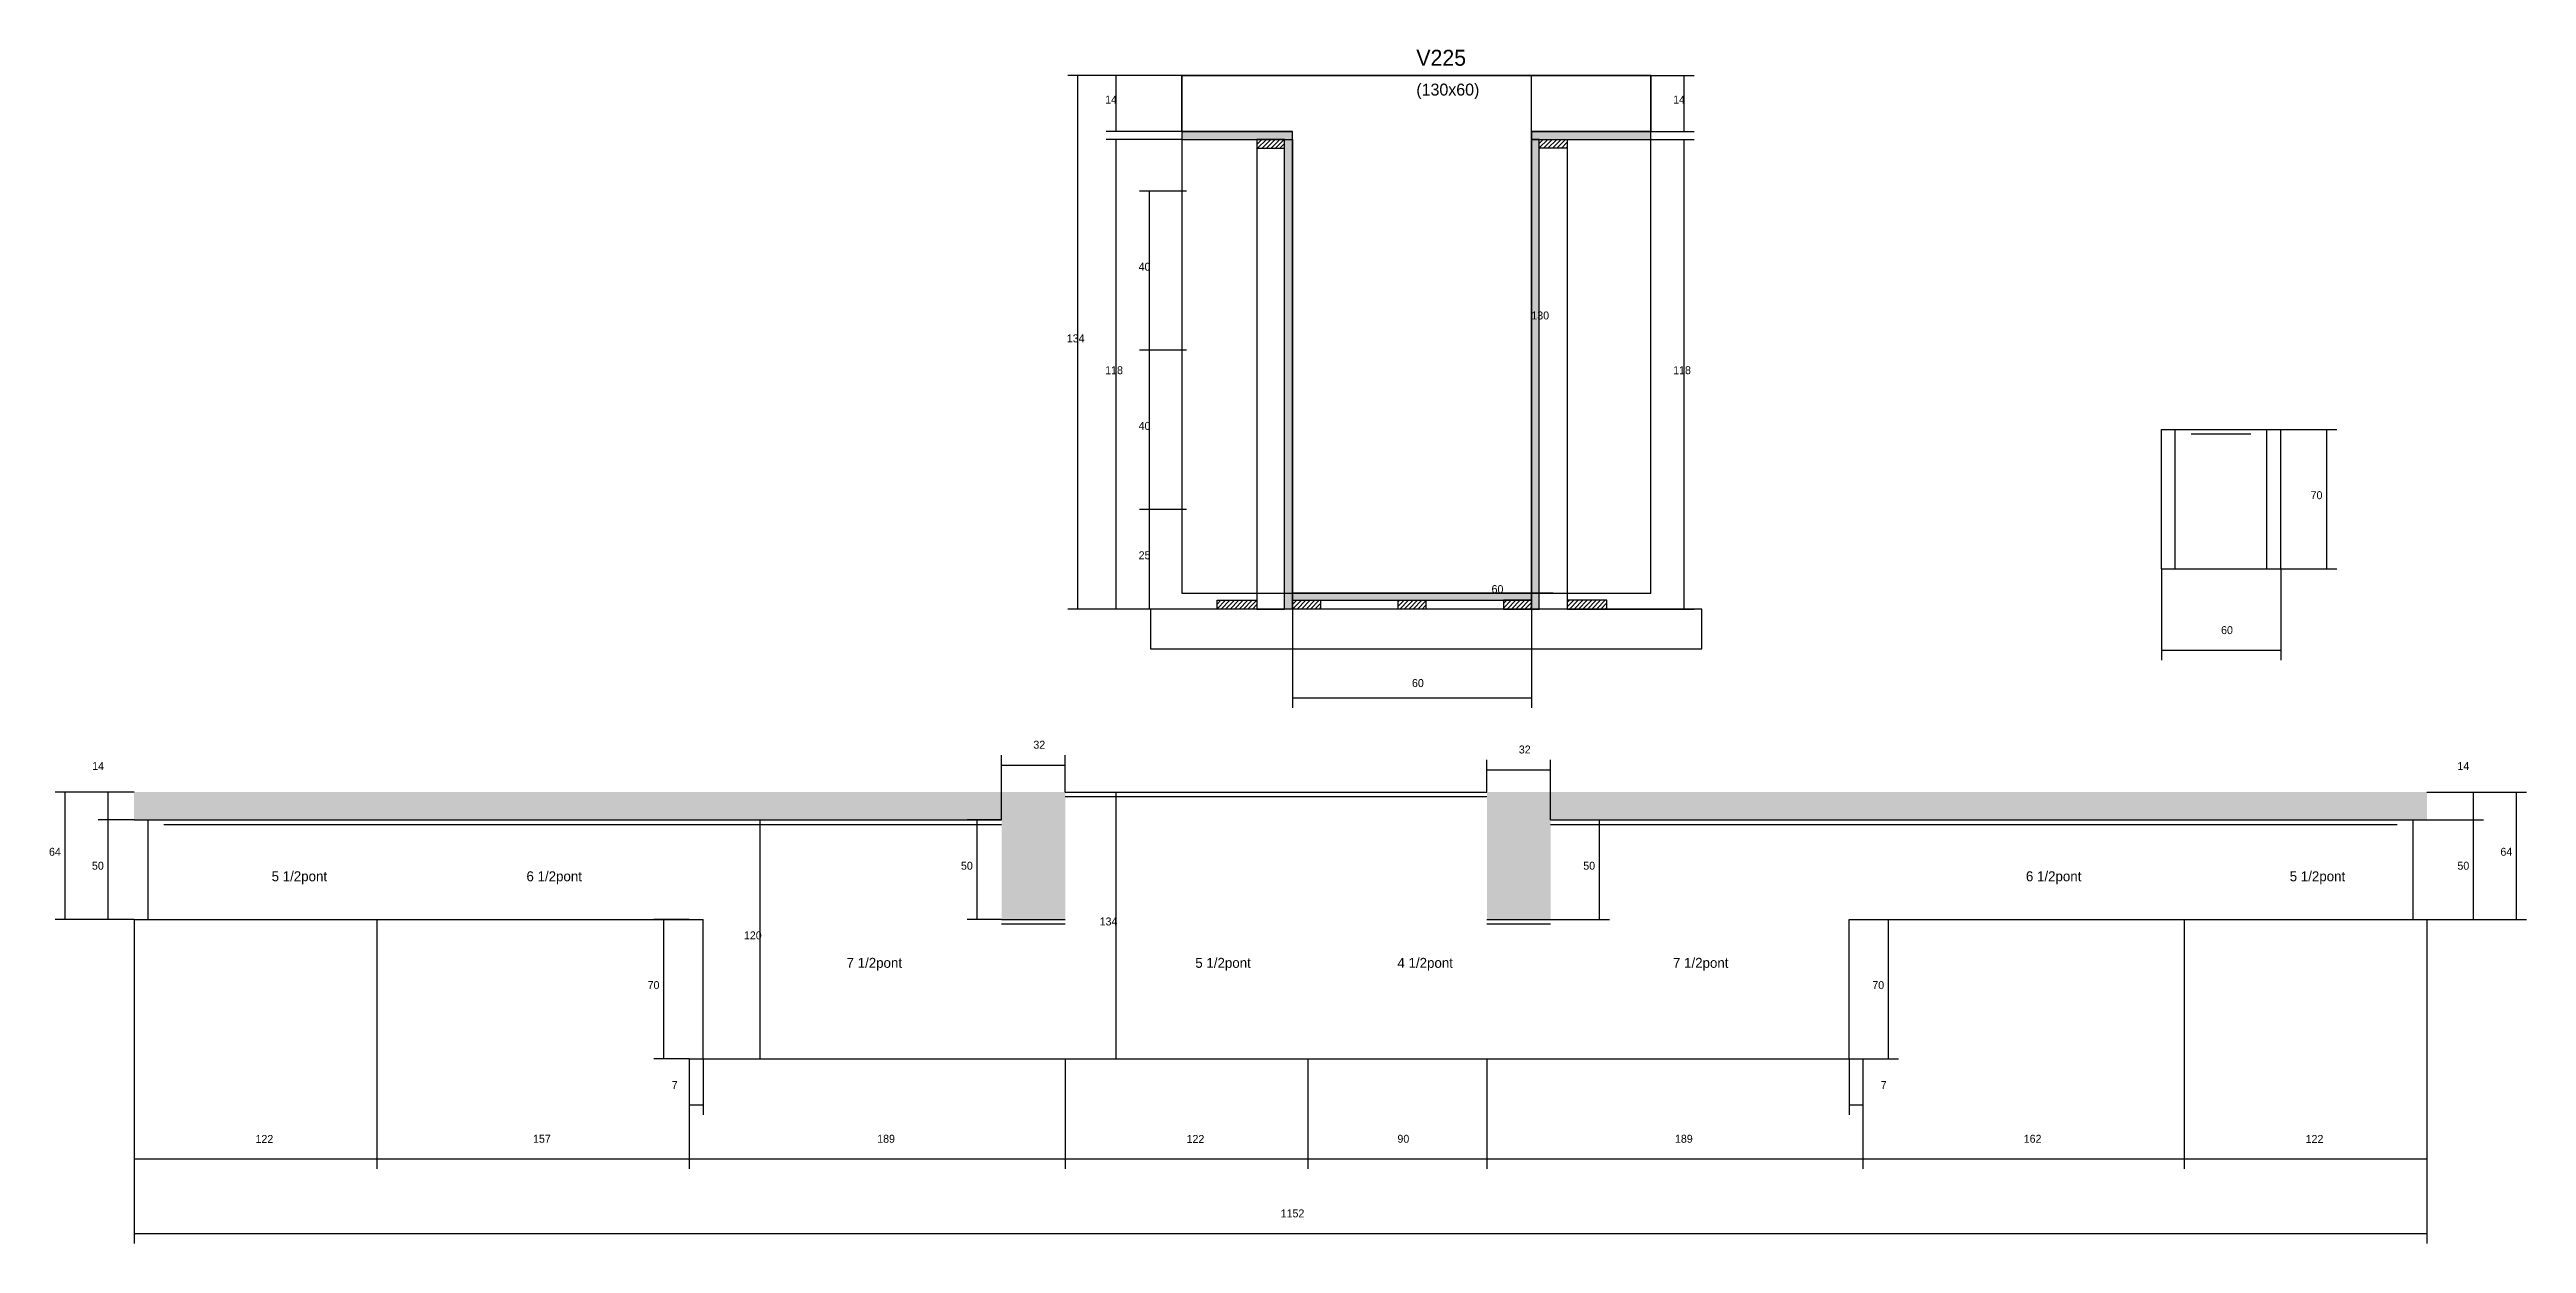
# Model space of a CAD drawing. Header units: metres. Extents: x 4461 to 6474, y 5115 to 5728.
# Drawn here: x 4461 to 5706, y 5115 to 5715 of the extents above; entities that cross this region are included whole.
import ezdxf

# ---------------------------------------------------------------- set-up
doc = ezdxf.new("R2010")
doc.units = ezdxf.units.M
for name, color, linetype in [('CONCRETO', 251, 'Continuous'), ('COTA', 4, 'Continuous'), ('Cota Seção (2x)', 4, 'Continuous'), ('Hachura', 253, 'Continuous'), ('Madeira', 126, 'Continuous'), ('NOMENCLATURA', 7, 'Continuous'), ('Painéis', 200, 'Continuous'), ('SARR_2.2x7', 40, 'Continuous'), ('Texto Seção', 7, 'Continuous')]:
    doc.layers.add(name, color=color, linetype=linetype)

msp = doc.modelspace()

# ---------------------------------------------------------------- hatches: boundary and pattern name
at = {"layer": 'COTA'}
h = msp.add_hatch(dxfattribs=at)
h.set_pattern_fill('AR-CONC', scale=0.03)
h.paths.add_polyline_path([(4503.2, 5327.5), (4939.2, 5327.5), (4939.2, 5327.5), (4939.2, 5277.5), (4939.2, 5277.5), (4971.2, 5277.5), (4971.2, 5277.5), (4971.2, 5341.5), (4971.2, 5341.5), (4503.2, 5341.5), (4503.2, 5341.5), (4503.2, 5327.5)])
h = msp.add_hatch(dxfattribs=at)
h.set_pattern_fill('AR-CONC', scale=0.03)
h.paths.add_polyline_path([(5655.7, 5327.5), (5215.2, 5327.5), (5215.2, 5327.5), (5215.2, 5277.5), (5215.2, 5277.5), (5183.2, 5277.5), (5183.2, 5277.5), (5183.2, 5341.5), (5183.2, 5341.5), (5655.7, 5341.5), (5655.7, 5341.5), (5655.7, 5327.5)])
at = {"layer": 'Hachura'}
h = msp.add_hatch(color=8, dxfattribs=at)
h.dxf.hatch_style = 1
h.paths.add_polyline_path([(5085.5, 5669.5), (5085.5, 5673.5), (5085.5, 5673.5), (5029.9, 5673.5), (5029.9, 5673.5), (5029.9, 5669.5), (5029.9, 5669.5), (5085.5, 5669.5)])
h = msp.add_hatch(dxfattribs=at)
h.set_pattern_fill('ANSI31', scale=0.5)
h.paths.add_polyline_path([(5081.5, 5665.1), (5081.5, 5669.5), (5081.5, 5669.5), (5067.5, 5669.5), (5067.5, 5669.5), (5067.5, 5665.1), (5067.5, 5665.1), (5081.5, 5665.1)])
h = msp.add_hatch(color=8, dxfattribs=at)
h.dxf.hatch_style = 1
h.paths.add_polyline_path([(5081.5, 5669.5), (5085.5, 5669.5), (5085.5, 5669.5), (5085.5, 5433.5), (5085.5, 5433.5), (5081.5, 5433.5), (5081.5, 5433.5), (5081.5, 5669.5)])
h = msp.add_hatch(color=8, dxfattribs=at)
h.dxf.hatch_style = 1
h.paths.add_polyline_path([(5265.5, 5669.5), (5265.5, 5673.5), (5265.5, 5673.5), (5205.5, 5673.5), (5205.5, 5673.5), (5205.5, 5669.5), (5205.5, 5669.5), (5265.5, 5669.5)])
h = msp.add_hatch(color=8, dxfattribs=at)
h.dxf.hatch_style = 1
h.paths.add_polyline_path([(5209.5, 5669.5), (5205.5, 5669.5), (5205.5, 5669.5), (5205.5, 5433.5), (5205.5, 5433.5), (5209.5, 5433.5), (5209.5, 5433.5), (5209.5, 5669.5)])
h = msp.add_hatch(dxfattribs=at)
h.set_pattern_fill('ANSI31', scale=0.5)
h.paths.add_polyline_path([(5209.5, 5665.1), (5209.5, 5669.5), (5209.5, 5669.5), (5223.5, 5669.5), (5223.5, 5669.5), (5223.5, 5665.1), (5223.5, 5665.1), (5209.5, 5665.1)])
h = msp.add_hatch(color=8, dxfattribs=at)
h.dxf.hatch_style = 1
h.paths.add_polyline_path([(5205.5, 5437.9), (5205.5, 5441.5), (5205.5, 5441.5), (5085.5, 5441.5), (5085.5, 5441.5), (5085.5, 5437.9), (5085.5, 5437.9), (5205.5, 5437.9)])
h = msp.add_hatch(dxfattribs=at)
h.set_pattern_fill('ANSI31', scale=0.5)
h.paths.add_polyline_path([(5047.5, 5433.5), (5047.5, 5437.9), (5047.5, 5437.9), (5067.5, 5437.9), (5067.5, 5437.9), (5067.5, 5433.5), (5067.5, 5433.5), (5047.5, 5433.5)])
h = msp.add_hatch(dxfattribs=at)
h.set_pattern_fill('ANSI31', scale=0.5)
h.paths.add_polyline_path([(5085.5, 5433.5), (5085.5, 5437.9), (5085.5, 5437.9), (5099.5, 5437.9), (5099.5, 5437.9), (5099.5, 5433.5), (5099.5, 5433.5), (5085.5, 5433.5)])
h = msp.add_hatch(dxfattribs=at)
h.set_pattern_fill('ANSI31', scale=0.5)
h.paths.add_polyline_path([(5138.5, 5433.5), (5138.5, 5437.9), (5138.5, 5437.9), (5152.5, 5437.9), (5152.5, 5437.9), (5152.5, 5433.5), (5152.5, 5433.5), (5138.5, 5433.5)])
h = msp.add_hatch(dxfattribs=at)
h.set_pattern_fill('ANSI31', scale=0.5)
h.paths.add_polyline_path([(5205.5, 5433.5), (5205.5, 5437.9), (5205.5, 5437.9), (5191.5, 5437.9), (5191.5, 5437.9), (5191.5, 5433.5), (5191.5, 5433.5), (5205.5, 5433.5)])
h = msp.add_hatch(dxfattribs=at)
h.set_pattern_fill('ANSI31', scale=0.5)
h.paths.add_polyline_path([(5243.5, 5433.5), (5243.5, 5437.9), (5243.5, 5437.9), (5223.5, 5437.9), (5223.5, 5437.9), (5223.5, 5433.5), (5223.5, 5433.5), (5243.5, 5433.5)])

# ---------------------------------------------------------------- linework, layer by layer
at = {"layer": 'CONCRETO'}
for points in [[(5029.9, 5673.5), (5029.9, 5701.5), (5265.5, 5701.5), (5265.5, 5673.5), (5205.5, 5673.5), (5205.5, 5441.5), (5085.5, 5441.5), (5085.5, 5673.5)], [(5029.9, 5441.5), (5265.5, 5441.5), (5265.5, 5701.5), (5029.9, 5701.5)]]:
    msp.add_lwpolyline(points, close=True, dxfattribs=at)
at = {"layer": 'COTA'}
for p, q in [((5029.9, 5701.5), (4972.5, 5701.5)), ((4977.5, 5433.5), (4977.5, 5701.5)), ((5029.9, 5701.5), (4991.8, 5701.5)), ((4996.8, 5673.5), (4996.8, 5701.5)), ((5265.5, 5701.5), (5287.3, 5701.5)), ((5282.3, 5673.5), (5282.3, 5701.5)), ((5029.9, 5673.5), (4991.8, 5673.5)), ((5029.9, 5669.5), (4991.8, 5669.5)), ((4996.8, 5433.5), (4996.8, 5669.5)), ((5265.5, 5673.5), (5287.3, 5673.5)), ((5265.5, 5669.5), (5287.3, 5669.5)), ((5282.3, 5433.5), (5282.3, 5669.5)), ((5032.2, 5643.5), (5008.6, 5643.5)), ((5013.6, 5563.5), (5013.6, 5643.5)), ((5032.2, 5563.5), (5008.6, 5563.5)), ((5032.2, 5563.5), (5008.6, 5563.5)), ((5013.6, 5483.5), (5013.6, 5563.5)), ((5032.2, 5483.5), (5008.6, 5483.5)), ((5032.2, 5483.5), (5008.6, 5483.5)), ((5013.6, 5433.5), (5013.6, 5483.5)), ((5522.2, 5453.7), (5522.2, 5407.8)), ((5582.2, 5453.7), (5582.2, 5407.8)), ((5051.9, 5433.5), (4972.5, 5433.5)), ((5051.9, 5433.5), (4991.8, 5433.5)), ((5032.2, 5433.5), (5008.6, 5433.5)), ((5085.5, 5433.5), (5085.5, 5383.8)), ((5205.5, 5433.5), (5205.5, 5383.8)), ((5239.1, 5433.5), (5287.3, 5433.5)), ((5522.2, 5412.8), (5582.2, 5412.8)), ((5085.5, 5388.8), (5205.5, 5388.8)), ((4503.2, 5341.5), (4463.5, 5341.5)), ((4468.5, 5277.5), (4468.5, 5341.5)), ((4503.2, 5341.5), (4485.1, 5341.5)), ((4490.1, 5327.5), (4490.1, 5341.5)), ((5655.7, 5341.5), (5684.1, 5341.5)), ((5655.7, 5341.5), (5705.7, 5341.5)), ((5679.1, 5327.5), (5679.1, 5341.5)), ((5700.7, 5277.5), (5700.7, 5341.5)), ((4503.2, 5327.5), (4485.1, 5327.5)), ((5655.7, 5327.5), (5684.1, 5327.5)), ((4503.2, 5277.5), (4463.5, 5277.5)), ((4503.2, 5277.5), (4503.2, 5152.2)), ((4503.2, 5277.5), (4503.2, 5114.7)), ((4625.2, 5277.5), (4625.2, 5152.2)), ((4625.2, 5277.5), (4625.2, 5152.2)), ((5533.7, 5277.5), (5533.7, 5152.2)), ((5533.7, 5277.5), (5533.7, 5152.2)), ((5655.7, 5277.5), (5655.7, 5114.7)), ((5655.7, 5277.5), (5655.7, 5152.2)), ((5655.7, 5277.5), (5705.7, 5277.5)), ((4782.2, 5207.5), (4782.2, 5152.2)), ((4782.2, 5207.5), (4782.2, 5179.3)), ((4789.2, 5207.5), (4789.2, 5179.3)), ((5365.2, 5207.5), (5365.2, 5179.3)), ((5372.2, 5207.5), (5372.2, 5152.2)), ((5372.2, 5207.5), (5372.2, 5179.3)), ((4782.2, 5184.3), (4789.2, 5184.3)), ((5365.2, 5184.3), (5372.2, 5184.3)), ((4503.2, 5157.2), (4625.2, 5157.2)), ((4625.2, 5157.2), (4782.2, 5157.2)), ((5372.2, 5157.2), (5533.7, 5157.2)), ((5533.7, 5157.2), (5655.7, 5157.2)), ((4503.2, 5119.7), (5655.7, 5119.7))]:
    msp.add_line(p, q, dxfattribs=at)
at = {"layer": 'Cota Seção (2x)'}
for p, q in [((5216.5, 5701.5), (5200.5, 5701.5)), ((5205.5, 5441.5), (5205.5, 5701.5)), ((5582.2, 5523.7), (5610.3, 5523.7)), ((5605.3, 5453.7), (5605.3, 5523.7)), ((5582.2, 5453.7), (5610.3, 5453.7)), ((5085.5, 5433.5), (5085.5, 5446.5)), ((5085.5, 5441.5), (5205.5, 5441.5)), ((5216.5, 5441.5), (5200.5, 5441.5)), ((5205.5, 5433.5), (5205.5, 5446.5)), ((4939.2, 5327.5), (4939.2, 5360.1)), ((4939.2, 5355.1), (4971.2, 5355.1)), ((4971.2, 5341.5), (4971.2, 5360.1)), ((5183.2, 5341.5), (5183.2, 5357.7)), ((5215.2, 5327.5), (5215.2, 5357.7)), ((4994.8, 5341.5), (5001.8, 5341.5)), ((4996.8, 5207.5), (4996.8, 5341.5)), ((5183.2, 5352.7), (5215.2, 5352.7)), ((4503.2, 5327.5), (4485.1, 5327.5)), ((4490.1, 5277.5), (4490.1, 5327.5)), ((4813.3, 5327.5), (4822.8, 5327.5)), ((4817.8, 5207.5), (4817.8, 5327.5)), ((4939.2, 5327.5), (4921.9, 5327.5)), ((4926.9, 5277.5), (4926.9, 5327.5)), ((5215.2, 5327.5), (5244.8, 5327.5)), ((5239.8, 5277.5), (5239.8, 5327.5)), ((5655.7, 5327.5), (5684.1, 5327.5)), ((5679.1, 5277.5), (5679.1, 5327.5)), ((4503.2, 5277.5), (4485.1, 5277.5)), ((4782.2, 5277.5), (4764.4, 5277.5)), ((4769.4, 5207.5), (4769.4, 5277.5)), ((4939.2, 5277.5), (4921.9, 5277.5)), ((5215.2, 5277.5), (5244.8, 5277.5)), ((5372.2, 5277.5), (5390, 5277.5)), ((5385, 5207.5), (5385, 5277.5)), ((5655.7, 5277.5), (5684.1, 5277.5)), ((4782.2, 5207.5), (4764.4, 5207.5)), ((4782.2, 5207.5), (4782.2, 5152.2)), ((4813.3, 5207.5), (4822.8, 5207.5)), ((4971.2, 5207.5), (4971.2, 5152.2)), ((4971.2, 5207.5), (4971.2, 5152.2)), ((4994.8, 5207.5), (5001.8, 5207.5)), ((5093.2, 5207.5), (5093.2, 5152.2)), ((5093.2, 5207.5), (5093.2, 5152.2)), ((5183.2, 5207.5), (5183.2, 5152.2)), ((5183.2, 5207.5), (5183.2, 5152.2)), ((5372.2, 5207.5), (5390, 5207.5)), ((5372.2, 5207.5), (5372.2, 5152.2)), ((4782.2, 5157.2), (4971.2, 5157.2)), ((4971.2, 5157.2), (5093.2, 5157.2)), ((5093.2, 5157.2), (5183.2, 5157.2)), ((5183.2, 5157.2), (5372.2, 5157.2))]:
    msp.add_line(p, q, dxfattribs=at)
at = {"layer": 'Madeira'}
for points in [[(5081.5, 5665.1), (5081.5, 5669.5), (5067.5, 5669.5), (5067.5, 5665.1)], [(5081.5, 5669.5), (5067.5, 5669.5), (5067.5, 5433.5), (5081.5, 5433.5)], [(5209.5, 5665.1), (5209.5, 5669.5), (5223.5, 5669.5), (5223.5, 5665.1)], [(5209.5, 5669.5), (5223.5, 5669.5), (5223.5, 5433.5), (5209.5, 5433.5)], [(5014, 5413.5), (5291.2, 5413.5), (5291.2, 5433.5), (5014, 5433.5)], [(5047.5, 5433.5), (5047.5, 5437.9), (5067.5, 5437.9), (5067.5, 5433.5)], [(5085.5, 5433.5), (5085.5, 5437.9), (5099.5, 5437.9), (5099.5, 5433.5)], [(5138.5, 5433.5), (5138.5, 5437.9), (5152.5, 5437.9), (5152.5, 5433.5)], [(5205.5, 5433.5), (5205.5, 5437.9), (5191.5, 5437.9), (5191.5, 5433.5)], [(5243.5, 5433.5), (5243.5, 5437.9), (5223.5, 5437.9), (5223.5, 5433.5)]]:
    msp.add_lwpolyline(points, close=True, dxfattribs=at)
at = {"layer": 'Painéis'}
for p, q in [((5029.9, 5673.5), (5085.5, 5673.5)), ((5085.5, 5669.5), (5085.5, 5673.5)), ((5085.5, 5433.5), (5085.5, 5669.5)), ((5205.5, 5673.5), (5265.5, 5673.5)), ((5205.5, 5669.5), (5205.5, 5673.5)), ((5205.5, 5433.5), (5205.5, 5669.5)), ((5265.5, 5669.5), (5265.5, 5673.5)), ((5522.2, 5523.7), (5582.2, 5523.7)), ((5522.2, 5453.7), (5522.2, 5523.7)), ((5522.2, 5523.7), (5582.2, 5523.7)), ((5582.2, 5453.7), (5582.2, 5523.7)), ((5522.2, 5453.7), (5582.2, 5453.7)), ((5522.2, 5453.7), (5582.2, 5453.7)), ((5085.5, 5441.5), (5205.5, 5441.5)), ((5085.5, 5437.9), (5085.5, 5441.5)), ((5085.5, 5441.5), (5205.5, 5441.5)), ((5205.5, 5437.9), (5205.5, 5441.5)), ((4971.2, 5341.5), (5183.2, 5341.5)), ((4503.2, 5327.5), (4782.2, 5327.5)), ((4782.2, 5327.5), (4939.2, 5327.5)), ((5215.2, 5327.5), (5372.2, 5327.5)), ((5372.2, 5327.5), (5655.7, 5327.5)), ((4503.2, 5277.5), (4782.2, 5277.5)), ((4939.2, 5277.5), (4971.2, 5277.5)), ((5183.2, 5277.5), (5215.2, 5277.5)), ((5372.2, 5277.5), (5655.7, 5277.5)), ((4782.2, 5207.5), (5372.2, 5207.5))]:
    msp.add_line(p, q, dxfattribs=at)
for points in [[(5085.5, 5669.5), (5085.5, 5673.5), (5029.9, 5673.5), (5029.9, 5669.5)], [(5081.5, 5669.5), (5085.5, 5669.5), (5085.5, 5433.5), (5081.5, 5433.5)], [(5265.5, 5669.5), (5265.5, 5673.5), (5205.5, 5673.5), (5205.5, 5669.5)], [(5209.5, 5669.5), (5205.5, 5669.5), (5205.5, 5433.5), (5209.5, 5433.5)], [(5205.5, 5437.9), (5205.5, 5441.5), (5085.5, 5441.5), (5085.5, 5437.9)]]:
    msp.add_lwpolyline(points, close=True, dxfattribs=at)
at = {"layer": 'SARR_2.2x7'}
for p, q in [((5529.2, 5453.7), (5529.2, 5523.7)), ((5537.2, 5521.5), (5567.2, 5521.5)), ((5575.2, 5453.7), (5575.2, 5523.7)), ((4971.2, 5339.3), (5183.2, 5339.3)), ((4510.2, 5277.5), (4510.2, 5327.5)), ((4518.2, 5325.3), (4625.2, 5325.3)), ((4625.2, 5325.3), (4782.2, 5325.3)), ((4782.2, 5325.3), (4939.2, 5325.3)), ((5215.2, 5325.3), (5372.2, 5325.3)), ((5372.2, 5325.3), (5533.7, 5325.3)), ((5533.7, 5325.3), (5640.7, 5325.3)), ((5648.7, 5277.5), (5648.7, 5327.5)), ((4782.2, 5277.5), (4789.2, 5277.5)), ((4789.2, 5207.5), (4789.2, 5277.5)), ((4939.2, 5275.3), (4971.2, 5275.3)), ((5183.2, 5275.3), (5215.2, 5275.3)), ((5365.2, 5277.5), (5372.2, 5277.5)), ((5365.2, 5207.5), (5365.2, 5277.5))]:
    msp.add_line(p, q, dxfattribs=at)

# ---------------------------------------------------------------- texts
at = {"layer": 'COTA'}
for s, p in [('14', (4991.3, 5687.5)), ('14', (5276.8, 5687.5)), ('40', (5008.1, 5603.5)), ('134', (4972, 5567.5)), ('118', (4991.3, 5551.5)), ('118', (5276.8, 5551.5)), ('40', (5008.1, 5523.5)), ('25', (5008.1, 5458.5)), ('60', (5552.2, 5420.9)), ('60', (5145.5, 5394.3)), ('14', (4482.1, 5352.6)), ('14', (5671, 5352.6)), ('64', (4460.4, 5309.5)), ('64', (5692.6, 5309.5)), ('7', (4773.4, 5192.3)), ('7', (5381.1, 5192.3)), ('122', (4564.2, 5165.2)), ('157', (4703.7, 5165.3)), ('162', (5453, 5165.3)), ('122', (5594.7, 5165.2)), ('1152', (5079.5, 5127.8))]:
    msp.add_text(s, height=4, dxfattribs=at).set_placement(p)
at = {"layer": 'Cota Seção (2x)'}
for s, p in [('130', (5205.5, 5579)), ('70', (5597.2, 5488.7)), ('60', (5185.5, 5441.5)), ('32', (4955.2, 5363.3)), ('32', (5199.2, 5360.9)), ('50', (4482, 5302.5)), ('50', (4918.8, 5302.5)), ('50', (5231.6, 5302.5)), ('50', (5671, 5302.5)), ('120', (4809.7, 5267.5)), ('134', (4988.5, 5274.5)), ('70', (4761.3, 5242.5)), ('70', (5376.9, 5242.5)), ('189', (4876.7, 5165.3)), ('122', (5032.2, 5165.2)), ('90', (5138.2, 5165.3)), ('189', (5277.7, 5165.3))]:
    msp.add_text(s, height=4, dxfattribs=at).set_placement(p)
at = {"layer": 'NOMENCLATURA'}
for s, p in [('5 1/2pont', (4572.3, 5296.7)), ('6 1/2pont', (4700.4, 5296.7)), ('6 1/2pont', (5454.1, 5296.7)), ('5 1/2pont', (5586.7, 5296.7)), ('7 1/2pont', (4861.3, 5253.2)), ('5 1/2pont', (5036.6, 5253.2)), ('4 1/2pont', (5138.2, 5253.2)), ('7 1/2pont', (5276.7, 5253.2))]:
    msp.add_text(s, height=5, dxfattribs=at).set_placement(p)
at = {"layer": 'Texto Seção'}
for s, height, p in [('V225', 8, (5147.7, 5706.5)), ('(130x60)', 6, (5147.7, 5691.5))]:
    msp.add_text(s, height=height, dxfattribs=at).set_placement(p)

doc.saveas('drawing.dxf')
